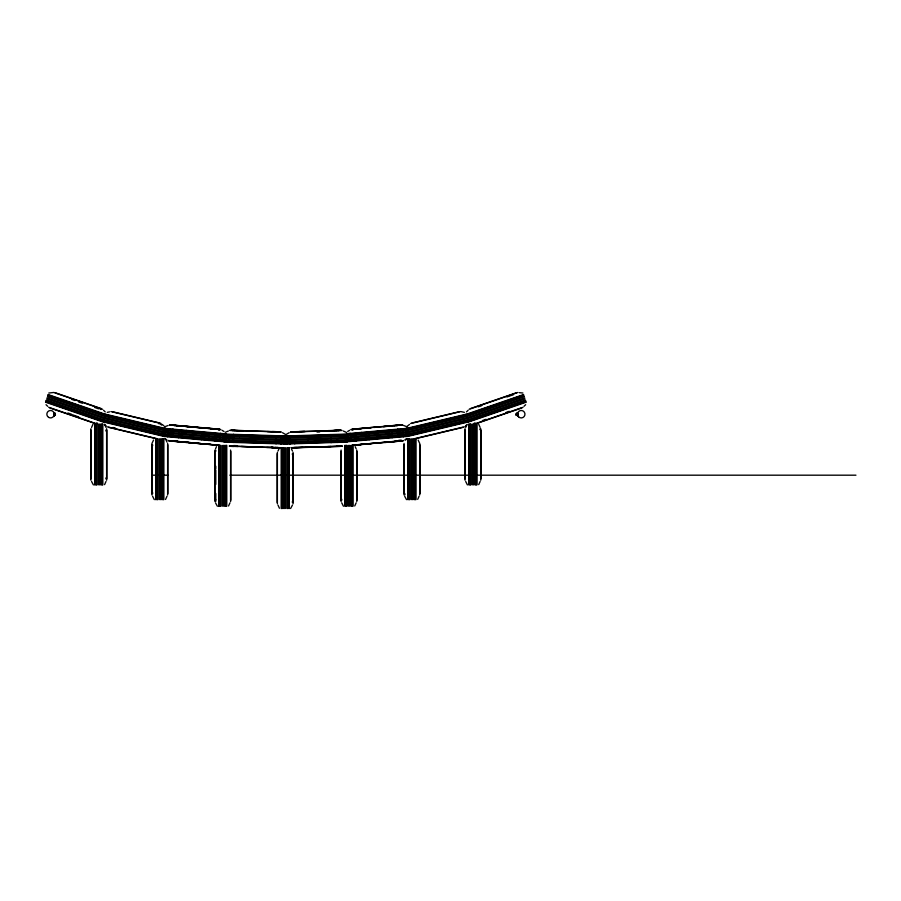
<?xml version="1.0" encoding="UTF-8"?>
<svg xmlns="http://www.w3.org/2000/svg" width="901" height="901" viewBox="0 0 901 901"><rect width="100%" height="100%" fill="white"/><g stroke="black" fill="none" stroke-linecap="round" stroke-linejoin="round"><path stroke-width="1.35" d="M54.736 414.46L55.243 413.289L54.218 413.289L54.105 415.958M55.164 413.289L54.184 415.958M54.972 414.877L54.297 413.289C55.276 415.001 55.051 414.111 55.017 414.437M53.936 413.784L54.454 414.437M54.229 414.347C53.959 415.507 53.992 413.345 55.062 413.672M54.083 415.147L55.243 415.395C55.062 414.336 55.625 413.976 54.803 414.899M517.399 414.347C515.755 415.699 517.557 413.232 517.579 412.782M517.23 413.672L517.579 415.958L517.602 415.147M516.656 413.672L516.318 414.978L516.442 413.289L517.467 413.289L517.388 415.395L517.512 414.257M516.51 413.289L516.645 414.46M516.442 415.395L516.521 413.784L516.442 415.395L517.467 415.395L517.512 414.404M517.287 414.392L516.746 413.784M55.164 414.742L55.243 413.796L55.243 415.395L55.434 414.437M517.602 414.764L517.512 415.902M516.273 414.854L516.555 414.437M53.643 413.987L54.499 413.672M54.083 413.536L54.105 412.726L54.229 414.201M517.354 414.404L517.287 413.818M517.343 414.021L518.424 413.818M516.262 413.818L518.379 413.987M517.793 413.672L518.357 413.672M53.925 413.987L54.206 413.199M54.713 414.573L55.085 413.829M54.961 414.539L55.254 413.672L55.355 414.573M517.962 413.987L517.309 413.705M517.512 415.744L517.444 414.865L518.312 414.899M517.692 414.055L517.388 413.289M516.329 414.956L517.681 414.865M55.096 414.145L54.567 414.021M54.972 414.809L53.891 414.956M517.748 413.818L517.523 413.199M55.344 414.91L54.206 414.865M92.983 424.292L91.564 427.412M104.584 484.637L105.991 481.517M228.55 505.979L229.958 502.859M354.735 505.979L356.154 502.859M405.664 440.06L406.52 438.753M417.692 499.368L419.1 496.248M478.701 484.637L480.12 481.517M153.564 440.06L151.954 443.427L151.954 494.976M167 496.248L165.547 499.458M215.53 448.754L216.51 446.671M278.015 451.018L278.995 448.935M292.442 505.123L290.595 508.524M465.693 427.412L466.673 425.328M406.678 426.669L409.527 424.427M164.646 426.804L168.127 425.486M466.493 411.881L468.137 410.27M523.999 406.295L525.643 404.695M465.502 425.914L467.304 424.484M347.685 431.455L349.667 430.295M404.842 439.857L406.835 438.697M289.187 432.694L285.831 434.642L282.497 432.694M228.415 430.993L225.261 432.311M48.778 393.027L53.79 392.476L102.545 409.268M470.367 408.615L516.521 392.723M469.139 409.268L517.884 392.476M478.251 406.847L481.776 405.63M506.88 396.992L513.48 394.717M465.963 414.392L523.549 394.559M466.11 414.82L523.695 394.987M466.459 415.834L524.044 396.001M466.605 416.251L524.191 396.429M467.067 417.602L524.652 397.78M467.484 418.796L525.069 398.963M467.946 420.148L525.531 400.314M468.092 420.564L525.677 400.742M468.441 421.578L526.026 401.756M468.588 422.006L526.173 402.173M474.151 423.211L475.109 422.884M482.418 420.553L486.067 419.303M505.945 412.455L509.256 411.318M474.241 424.089L522.997 407.308M475.604 423.842L521.769 407.95M411.903 422.997L459.386 411.678M410.619 423.515L460.771 411.566L464.409 412.354M406.959 428.313L466.2 414.201M407.061 428.741L466.301 414.629M407.308 429.788L466.549 415.676M407.41 430.227L466.662 416.116M407.748 431.613L466.988 417.501M408.029 432.84L467.281 418.717M408.367 434.226L467.608 420.114M408.468 434.665L467.72 420.553M408.716 435.712L467.968 421.589M408.817 436.14L468.07 422.028M414.257 438.764L464.409 426.826M415.631 438.663L463.125 427.344M107.275 412.354L109.528 411.881M352.302 430.115L353.001 430.047M407.038 426.804L402.24 424.979L394.311 425.711M346.57 433.775L350.635 433.381M346.603 434.214L347.842 434.091M346.739 435.735L347.977 435.611M346.874 437.165L348.101 437.03M406.666 431.838L407.534 431.748L405.968 431.872M348.214 438.28L346.986 438.404L348.541 438.28M406.407 433.122L407.646 432.987L406.081 433.122M348.338 439.711L347.11 439.834L348.664 439.711M348.383 440.15L347.144 440.274L348.71 440.15M406.542 434.541L407.77 434.417L406.205 434.541M347.245 441.344L355.94 440.533M347.279 441.794L355.985 440.972M353.665 445.263L371.178 443.664M400.247 440.904L400.9 440.837M356.447 429.045L353.609 429.315L356.931 429.045M396.677 425.497L399.515 425.216L387.61 426.241M347.437 433.685L361.369 432.401M347.471 434.124L350.68 433.831M347.572 435.194L355.399 434.473M347.606 435.645L355.445 434.913M347.741 437.064L350.94 436.771M347.854 438.314L351.052 438.021M347.977 439.744L355.805 439.012M348.011 440.184L355.85 439.463M357.832 444.655L355.005 444.936L358.316 444.655M400.461 440.904L403.625 440.589L390.212 441.749M359.983 428.718L350.883 429.563L351.897 429.484M350.354 433.854L368.577 432.198M350.613 436.794L355.568 436.343M350.726 438.044L355.681 437.593M394.525 441.434L399.143 441.017M358.024 428.887L370.153 427.795M383.33 426.488L400.855 424.889L352.223 429.225L376.021 427.051M383.736 426.68L391.969 425.925M361.177 432.424L368.532 431.759M355.129 434.496L361.504 433.922M361.312 433.933L368.667 433.268M355.174 434.946L368.712 433.719M355.298 436.366L361.673 435.791M361.481 435.802L368.836 435.149M355.411 437.616L368.948 436.388M355.535 439.035L369.072 437.818M355.58 439.485L369.117 438.269M355.67 440.555L369.207 439.328M355.715 441.006L369.252 439.778M364.646 444.035L352.28 445.173L353.293 445.094M361.38 444.328L390.324 441.738M384.367 442.357L396.496 441.265M384.761 442.537L402.285 440.927L359.567 444.553M364.195 428.414L371.088 427.795M373.701 427.479L388.928 426.117M368.43 431.77L391.507 429.709M368.464 432.21L384.164 430.813M384.074 430.824L391.552 430.16M368.565 433.28L391.642 431.23M368.599 433.73L384.299 432.322M384.209 432.334L391.687 431.669M368.734 435.149L391.811 433.099M368.836 436.399L391.924 434.35M368.971 437.83L376.809 437.131M376.798 437.131L392.048 435.769M369.005 438.269L392.093 436.219M369.106 439.339L392.183 437.289M369.14 439.789L392.228 437.728M365.592 444.035L385.121 442.29M354.6 429.248L361.492 428.651M391.327 429.732L397.893 429.146M397.634 429.18L406.036 428.448M391.372 430.171L397.927 429.597M397.668 429.619L406.069 428.899M391.462 431.241L402.984 430.239M391.507 431.692L403.017 430.678M391.631 433.111L398.197 432.536M397.938 432.559L403.152 432.108M391.744 434.361L398.31 433.786M398.051 433.809L403.254 433.358M391.867 435.791L403.389 434.778M391.912 436.23L403.423 435.228M392.003 437.3L403.524 436.298M392.048 437.751L403.558 436.737M360.186 444.508L366.898 443.911M355.985 444.869L358.789 444.621M361.143 444.632L354.622 445.195M396.192 425.497L402.24 424.979M402.657 430.261L406.171 429.968M402.702 430.712L406.205 430.408M402.826 432.131L406.328 431.838M402.938 433.381L406.441 433.088M403.062 434.811L406.576 434.507M403.107 435.251L407.815 434.868L406.25 434.992M403.197 436.321L407.905 435.938M403.243 436.771L407.95 436.377M398.692 440.33L401.249 440.105M405.664 428.482L407.229 428.358M405.709 428.932L407.275 428.808M405.799 430.002L407.365 429.878M405.844 430.441L407.41 430.318M285.887 435.983L330.982 434.552M285.899 436.433L331.005 435.003M285.932 437.503L290.021 437.368M285.955 437.954L290.043 437.818M287.239 439.339L286 439.384L287.565 439.339M287.273 440.589L286.034 440.634L287.239 440.6M346.04 438.753L346.908 438.719L345.342 438.764M346.085 440.184L346.953 440.15L330.994 440.634M346.097 440.634L346.964 440.6L331.016 441.085M346.142 442.154L347.02 442.121L345.455 442.166M296.024 431.849L293.174 431.939L294.086 431.917M286.867 439.35L290.088 439.249M286.901 440.6L290.122 440.499M286.946 442.031L308.119 441.355M286.969 442.481L294.83 442.222M287.002 443.551L290.212 443.45M287.014 444.002L290.235 443.9M296.508 447.515L293.67 447.617L294.582 447.583M336.884 446.265L339.733 446.164L338.821 446.186M339.283 446.186L342.459 446.074L327.795 446.524M333.82 430.464L340.601 430.239L327.3 430.858M299.582 431.725L290.437 432.03L300.27 431.725M297.6 431.793L341.975 430.408L335.904 430.588M317.017 432.041L319.675 431.962M289.694 437.379L331.039 436.073M289.705 437.83L307.996 437.244M307.894 437.244L331.05 436.523M289.75 439.26L331.095 437.954M289.795 440.51L294.773 440.352M294.492 440.352L331.129 439.204M308.018 441.355L331.174 440.634M294.559 442.233L331.196 441.073M289.885 443.461L300.99 443.101M300.788 443.112L331.23 442.154M289.897 443.911L294.875 443.743M294.604 443.754L331.241 442.594M330.982 446.457L290.933 447.696L329.349 446.716M299.312 431.545L304.448 431.388M327.953 430.622L337.075 430.34M305.112 431.579L291.8 431.77L339.238 430.498L338.325 430.52M330.802 434.552L346.761 434.068M330.825 435.003L346.772 434.519M330.858 436.073L346.806 435.588L345.241 435.634M330.87 436.523L346.829 436.039L345.263 436.084M330.915 437.954L345.669 437.503M330.949 439.204L337.537 439.001M337.278 439.012L345.702 438.753M331.05 442.154L342.605 441.805M342.279 441.817L345.804 441.704M331.061 442.605L337.65 442.402M337.379 442.414L345.815 442.154M294.661 447.594L302.927 447.335M328.46 446.716L341.107 446.333L292.307 447.865L295.832 447.763M345.308 437.514L346.874 437.469M345.432 441.715L346.998 441.67M151.74 475.187L167.845 475.187M229.856 475.187L855.95 475.187M277.598 431.917L278.51 431.939L275.661 431.849M226.128 434.102L224.923 434.068L233.652 434.361M285.797 435.983L233.382 434.35M226.106 434.552L224.912 434.519L233.641 434.811M285.786 436.433L269.827 435.949M285.752 437.503L281.022 437.368M285.73 437.954L276.1 437.661M226.016 437.503L224.811 437.469L226.05 437.514M284.119 439.339L285.685 439.384L284.817 439.35M284.085 440.589L285.651 440.634L284.772 440.6M285.594 442.515L275.954 442.222M226.252 441.715L224.687 441.67L225.914 441.715M283.984 443.54L285.561 443.585M226.23 442.166L224.664 442.121L225.903 442.166M283.973 443.99L285.538 444.035M232.863 446.186L231.951 446.164L279.378 447.865L270.931 447.403M277.103 447.583L278.015 447.617L275.177 447.515M280.752 447.696L274.681 447.515M234.609 430.34L231.084 430.239L238.844 430.701M272.372 431.545L279.884 431.77L237.639 430.644M239.542 430.701L232.447 430.498L235.285 430.588M271.415 431.725L281.247 432.03L272.102 431.725M276.111 437.222L281.349 437.379M280.966 439.249L284.479 439.35M276.055 439.091L281.292 439.26M276.021 440.352L284.446 440.6M275.976 441.783L285.606 442.064L284.727 442.031M275.92 443.303L284.356 443.551M280.819 443.9L284.333 444.002M275.909 443.743L281.146 443.911M235.285 446.265L229.214 446.074L262.18 447.099M238.089 446.558L230.577 446.333L233.596 446.434M271.865 447.639L275.852 447.763M243.732 430.622L229.71 430.408L232.886 430.52M273.307 431.793L234.102 430.34M236.873 430.644L243.54 430.858M267.417 431.579L274.084 431.793M233.37 434.8L270.007 435.949M262.473 436.794L276.382 437.222M262.563 436.794L225.746 435.622M239.52 436.523L276.359 437.672M239.711 436.523L225.734 436.073M262.416 438.674L276.314 439.102M233.269 437.751L262.506 438.674M246.716 439.429L276.28 440.352M233.235 439.001L246.818 439.44M269.647 441.58L276.235 441.783M239.396 440.634L269.827 441.591M239.587 440.634L224.732 440.15M246.649 441.31L276.224 442.233M246.761 441.31L224.721 440.6M239.339 442.154L276.19 443.303M233.145 441.952L239.542 442.154M254.465 443.078L276.168 443.754M233.122 442.402L254.465 443.078M241.468 446.457L255.524 446.885M260.479 447.076L272.823 447.459M266.73 447.482L273.589 447.459M228.572 437.593L233.55 437.762M225.689 437.503L228.899 437.604M228.527 438.855L233.505 439.012M225.644 438.753L228.865 438.866M228.437 441.805L233.415 441.963M225.554 441.704L228.764 441.817M228.426 442.245L233.404 442.414M225.543 442.154L228.753 442.256M233.618 445.545L237.391 445.668M271.618 447.403L280.008 447.673M173.082 425.295L172.17 425.216L175.008 425.497M217.164 429.248L218.076 429.315L215.238 429.045M218.414 430.047L219.371 430.115M165.649 428.448L164.455 428.358L165.683 428.482M165.615 428.899L164.41 428.808L165.649 428.932M223.549 433.651L225.115 433.775L223.887 433.651M223.516 434.091L225.081 434.214L223.842 434.091M165.874 430.002L164.32 429.878L165.547 430.002M165.84 430.441L164.275 430.318L165.514 430.441M223.414 435.16L224.98 435.284L223.752 435.16M223.38 435.611L224.946 435.735L215.339 434.913M165.716 431.872L164.151 431.748L165.379 431.872M223.257 437.03L224.811 437.165L223.583 437.03M223.144 438.28L224.698 438.404L223.831 438.314M223.009 439.711L224.574 439.834M222.975 440.15L224.54 440.274M164.973 436.028L163.779 435.938L167.845 436.321M164.939 436.467L163.734 436.377L167.811 436.771M169.073 440.668L168.059 440.589L177.159 441.434M215.767 444.869L216.679 444.936L213.852 444.655M175.492 425.497L169.444 424.979L177.373 425.711M214.753 429.045L220.801 429.563L211.69 428.718M220.407 433.381L223.921 433.685M220.373 433.831L223.876 434.124M223.786 435.194L215.384 434.473M220.103 436.771L223.617 437.064M219.99 438.021L223.504 438.314M223.38 439.744L214.979 439.012M223.335 440.184L214.934 439.463M213.357 444.655L219.405 445.173L218.673 445.094M173.161 425.283L177.993 425.711M211.003 428.718L217.085 429.248M220.734 433.415L201.925 431.759M220.689 433.854L209.167 432.852M215.215 436.343L220.43 436.794M215.102 437.593L220.317 438.044M214.843 440.533L224.439 441.344L223.572 441.253M214.798 440.972L224.405 441.794L223.538 441.704M173.161 441.017L177.846 441.434M215.699 444.869L204.786 443.911M177.351 425.644L189.007 426.68M200.934 427.615L219.45 429.225L170.83 424.889L187.949 426.68M212.895 428.887L189.649 426.736M184.074 426.241L188.253 426.612M194.582 427.265L201.238 427.862M202.015 431.77L186.316 430.363M209.359 432.863L186.27 430.813M209.077 433.922L215.643 434.496M209.257 433.933L186.18 431.883M209.032 434.361L215.598 434.946M201.745 433.719L209.223 434.383M201.835 433.73L186.135 432.322M208.908 435.791L215.474 436.366M209.088 435.802L186.011 433.753M208.795 437.041L215.362 437.616M201.509 436.388L208.976 437.053M201.599 436.399L178.646 434.35M208.672 438.46L215.238 439.035M201.385 437.818L208.852 438.483M201.475 437.83L178.522 435.769M208.627 438.911L215.193 439.485M201.34 438.269L208.818 438.922M201.43 438.269L178.477 436.219M208.536 439.981L215.102 440.555M208.717 439.992L178.387 437.289M208.491 440.42L215.057 441.006M201.205 439.778L208.683 440.443M201.295 439.789L178.342 437.728M175.954 441.265L180.256 441.648M183.86 441.963L188.264 442.357M190.64 442.571L169.399 440.927L186.924 442.537M187.915 442.537L205.417 444.182M188.354 426.488L194.627 427.051M182.543 425.97L194.639 427.265M195.607 427.265L208.435 428.414M176.585 425.644L183.23 426.241M207.016 428.29L213.661 428.887M179.062 429.709L186.417 430.374M172.879 429.146L179.254 429.732M179.017 430.16L186.383 430.824M172.846 429.597L179.22 430.171M178.927 431.23L186.282 431.883M179.119 431.241L168.059 430.239M178.882 431.669L186.248 432.334M179.085 431.692L168.025 430.678M178.758 433.099L186.113 433.764M172.575 432.536L178.95 433.111M172.474 433.786L178.849 434.361M178.713 435.791L167.654 434.778M178.68 436.23L167.62 435.228M178.578 437.3L167.518 436.298M178.544 437.751L167.485 436.737M194.222 442.887L200.9 443.472M186.563 442.29L218.019 445.263L206.318 444.182M203.356 443.697L207.039 444.035M180.425 441.738L193.197 443.101M194.222 443.101L200.506 443.664M201.666 443.765L210.958 444.384M175.188 441.265L180.662 441.749M173.15 429.18L165.322 428.448M173.116 429.619L165.277 428.899M167.89 432.108L172.857 432.559M167.777 433.358L172.744 433.809M213.593 444.621L216.24 444.869M165.187 429.968L168.386 430.261M165.142 430.408L168.352 430.712M165.018 431.838L168.228 432.131M164.906 433.088L168.115 433.381M164.782 434.507L167.98 434.811M164.737 434.958L167.946 435.251M164.038 432.987L165.277 433.122M163.914 434.417L165.142 434.541M163.869 434.868L165.108 434.992M519.303 392.656L522.907 393.027M406.52 499.65L404.673 496.248M93.411 484.918L91.564 481.517M217.378 506.249L215.53 502.859M112.287 411.678L159.781 422.997M110.913 411.566L161.065 423.515M158.632 423.639L159.578 423.864M105.485 414.201L164.725 428.313M105.383 414.629L164.624 428.741M105.124 415.676L164.376 429.788M105.023 416.116L164.275 430.227M104.696 417.501L163.937 431.613M104.403 418.717L163.644 432.84M104.077 420.114L163.318 434.226M103.964 420.553L163.216 434.665M103.716 421.589L162.968 435.712M103.615 422.028L162.856 436.14M112.918 427.468L115.362 428.054M107.275 426.826L157.427 438.764M108.559 427.344L156.053 438.663M55.152 392.723L101.317 408.615M71.506 399.301L75.076 400.528M100.112 409.144L101.025 409.459M78.635 401.947L82.396 403.243M94.628 407.455L98.581 408.817M48.136 394.559L105.721 414.392M47.99 394.987L105.575 414.82M47.64 396.001L105.226 415.834M47.494 396.429L105.079 416.251M47.032 397.78L104.617 417.602M46.615 398.963L104.201 418.796M46.154 400.314L103.739 420.148M46.007 400.742L103.592 420.564M45.658 401.756L103.243 421.578M45.512 402.173L103.097 422.006M67.845 412.985L71.584 414.269M96.576 422.884L97.533 423.211M72.801 414.888L78.792 416.949M48.688 407.308L97.443 424.089M49.915 407.95L96.069 423.842M467.416 484.907L465.693 481.517M343.45 506.238L341.727 502.859M154.308 499.638L152.584 496.248M343.27 430.993L346.66 432.514M222.018 430.295L224 431.455M164.849 438.697L166.843 439.857M162.157 424.427L163.959 425.858M104.381 424.484L106.183 425.914M160.671 424.315L161.617 425.092M103.547 410.27L105.192 411.881M46.041 404.695L47.685 406.295M165.547 438.933L167 442.143M480.12 427.412L478.701 424.292M418.12 440.06L419.731 443.427L419.731 494.976M355.163 446.671L356.154 448.754M291.462 448.935L292.442 451.018M278.015 505.123L279.423 508.243M105.991 427.412L104.584 424.292M516.51 415.395L516.6 414.809M54.173 415.902L54.297 415.395M480.954 430.059L480.954 478.881M480.74 428.685L480.74 480.244M479.873 428.887L479.873 429.619M476.933 424.011L476.933 484.918M476.483 424.011L476.483 484.918M475.413 424.011L475.413 484.918M474.962 424.011L474.962 484.918M473.532 424.011L473.532 484.918M472.282 424.011L472.282 484.918M470.84 424.011L470.84 484.918M470.401 424.011L470.401 484.918M469.32 424.011L469.32 484.918M468.88 424.011L468.88 484.918M465.062 428.685L465.062 480.244M464.848 430.059L464.848 478.881M419.945 444.79L419.945 493.613M415.913 438.753L415.913 499.65M415.474 438.753L415.474 499.65M414.392 438.753L414.392 499.65M413.953 438.753L413.953 499.65M412.523 438.753L412.523 499.65M411.261 438.753L411.261 499.65M409.831 438.753L409.831 499.65M409.381 438.753L409.381 499.65M408.311 438.753L408.311 499.65M407.86 438.753L407.86 499.65M404.921 493.771L404.921 494.784M404.053 443.427L404.053 494.976M403.839 444.79L403.839 493.613M356.987 451.39L356.987 500.213M356.773 450.027L356.773 501.587M352.967 445.353L352.967 506.249M352.516 445.353L352.516 506.249M351.435 445.353L351.435 506.249M350.996 445.353L350.996 506.249M349.565 445.353L349.565 506.249M348.304 445.353L348.304 506.249M346.874 445.353L346.874 506.249M346.435 445.353L346.435 506.249M345.353 445.353L345.353 506.249M344.914 445.353L344.914 506.249M341.772 499.244L341.772 500.213M341.096 450.027L341.096 501.587M340.882 451.39L340.882 500.213M293.275 453.654L293.275 502.476M293.062 452.291L293.062 503.85M292.386 453.654L292.386 454.622M292.386 501.508L292.386 502.476M289.255 447.617L289.255 508.524M288.804 447.617L288.804 508.524M287.734 447.617L287.734 508.524M287.284 447.617L287.284 508.524M285.854 447.617L285.854 508.524M284.603 447.617L284.603 508.524M283.162 447.617L283.162 508.524M282.723 447.617L282.723 508.524M281.641 447.617L281.641 508.524M281.202 447.617L281.202 508.524M277.384 452.291L277.384 503.85M277.17 453.654L277.17 502.476M230.802 451.39L230.802 500.213M230.588 450.027L230.588 501.587M226.77 445.353L226.77 506.249M226.331 445.353L226.331 506.249M225.25 445.353L225.25 506.249M224.811 445.353L224.811 506.249M223.369 445.353L223.369 506.249M222.119 445.353L222.119 506.249M220.689 445.353L220.689 506.249M220.238 445.353L220.238 506.249M219.168 445.353L219.168 506.249M218.718 445.353L218.718 506.249M215.778 450.218L215.778 451.232M215.778 466.211L215.778 468.655M215.778 469.984L215.778 484.389M215.778 493.511L215.778 501.384M215.587 499.244L215.587 500.213M214.911 450.027L214.911 501.587M214.697 451.39L214.697 500.213M167.845 444.79L167.845 493.613M167.631 443.427L167.631 494.976M163.824 438.753L163.824 499.65M163.374 438.753L163.374 499.65M162.293 438.753L162.293 499.65M161.853 438.753L161.853 499.65M160.423 438.753L160.423 499.65M159.162 438.753L159.162 499.65M157.731 438.753L157.731 499.65M157.292 438.753L157.292 499.65M156.211 438.753L156.211 499.65M155.772 438.753L155.772 499.65M152.629 444.79L152.629 445.758M152.629 492.644L152.629 493.613M151.74 444.79L151.74 493.613M106.836 430.059L106.836 478.881M106.622 428.685L106.622 480.244M105.935 430.059L105.935 431.027M105.935 477.913L105.935 478.881M102.804 424.011L102.804 484.918M102.365 424.011L102.365 484.918M101.284 424.011L101.284 484.918M100.844 424.011L100.844 484.918M99.403 424.011L99.403 484.918M98.153 424.011L98.153 484.918M96.722 424.011L96.722 484.918M96.272 424.011L96.272 484.918M95.202 424.011L95.202 484.918M94.751 424.011L94.751 484.918M90.945 428.685L90.945 480.244M90.731 430.059L90.731 478.881M347.932 435.16L346.705 435.284L347.899 435.194M287.318 442.019L286.079 442.064L287.284 442.031M287.329 442.47L286.09 442.515L287.295 442.481M287.363 443.54L286.124 443.585L287.329 443.551M287.374 443.99L286.146 444.035L287.34 444.002M226.072 435.622L224.878 435.588L226.106 435.634M226.061 436.073L224.856 436.039L226.095 436.084M225.982 438.753L224.777 438.719L226.016 438.764M48.654 417.4A3.728 3.728 0 0 0 54.285 414.246A3.728 3.728 0 0 0 48.733 410.957A3.728 3.728 0 0 0 48.654 417.4M518.638 416.87A3.728 3.728 0 0 0 524.855 415.124A3.728 3.728 0 0 0 520.226 410.619A3.728 3.728 0 0 0 518.638 416.87"/></g></svg>
